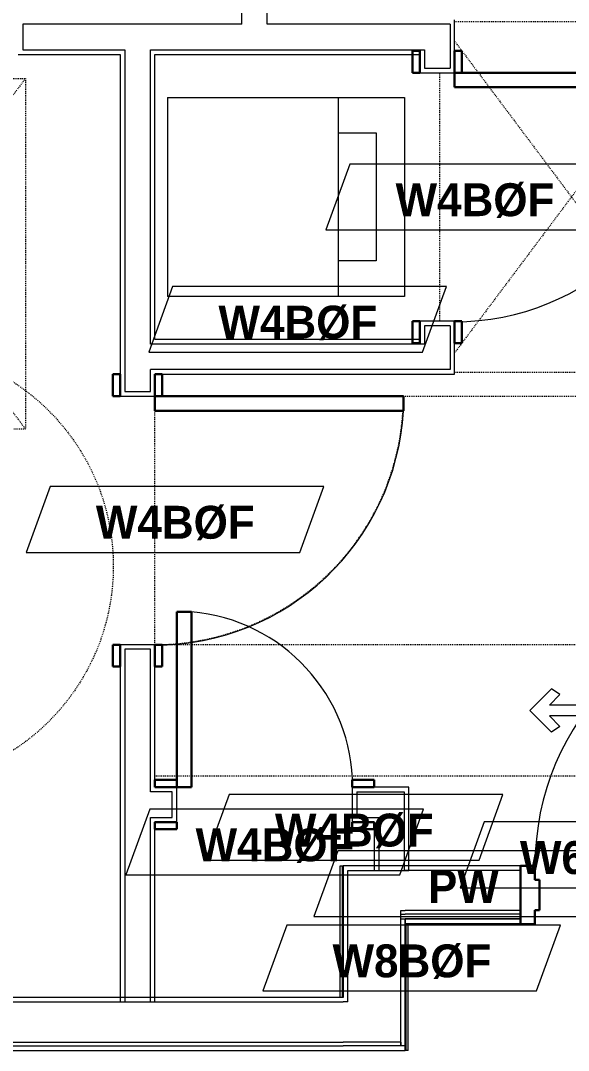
# Model space of a CAD drawing. Header units: inches. Extents: x -4010 to -1872, y 9846 to 12241.
# Drawn here: x -2858.5 to -2783.6, y 11718.1 to 11859 of the extents above; entities that cross this region are included whole.
import ezdxf

# ---------------------------------------------------------------- set-up
doc = ezdxf.new("R2010")
doc.units = ezdxf.units.IN
doc.header["$MEASUREMENT"] = 0
doc.linetypes.add('Dash', pattern=[0.25, 0.125, -0.125])
for name, color, linetype, lineweight in [('0-1', 7, 'Continuous', 5), ('0-3', 8, 'Continuous', 9), ('A-DOOR-1', 7, 'Continuous', 9), ('A-DOOR-2', 10, 'Continuous', 30), ('A-DOOR-3', 31, 'Continuous', 9), ('A-DOOR-4', 31, 'Continuous', 30), ('A-DOOR-FRAM-2', 10, 'Continuous', 30), ('A-DOOR-FRAM-3', 31, 'Continuous', 30), ('A-GENM', 5, 'Continuous', 9), ('A-GENM-HDLN', 13, 'Dash', 9), ('A-WALL', 113, 'Continuous', 18), ('A-WALL-2', 250, 'Continuous', 18), ('A-WALL-3', 113, 'Continuous', 9), ('A-WALL-IDEN', 211, 'Continuous', 9), ('I-WALL-3', 7, 'Continuous', 9), ('P-SANR-FIXT', 6, 'Continuous', 9)]:
    doc.layers.add(name, color=color, linetype=linetype, lineweight=lineweight)
doc.styles.add('Century Gothic_B', font='GOTHICB.TTF', dxfattribs={"height": 4.5})

# ---------------------------------------------------------------- blocks, each defined once
blk = doc.blocks.new('Basic Wall _ INT - W8BØF - _5_8 GYP - 2X8 WOOD_BATT_ - 5_8 GYP_ - ___-2319972-UNITS PLANS - 3RD FLOOR')
at = {"layer": 'I-WALL-3'}
for p, q in [((-2805.77, 11718.11), (-2805.77, 11735.49)), ((-2805.49, 11718.11), (-2805.49, 11735.49)), ((-2805.86, 11718.11), (-2805.9, 11718.11)), ((-2805.77, 11718.11), (-2805.86, 11718.11)), ((-2805.49, 11718.11), (-2805.77, 11718.11))]:
    blk.add_line(p, q, dxfattribs=at)
blk = doc.blocks.new('Basic Wall _ INT - W8BØF - _5_8 GYP - 2X8 WOOD_BATT_ - 5_8 GYP_ - ___-2319973-UNITS PLANS - 3RD FLOOR')
at = {"layer": 'I-WALL-3'}
for p, q in [((-2814.81, 11743.36), (-2814.52, 11743.36)), ((-2814.81, 11725.36), (-2814.81, 11743.36)), ((-2814.52, 11743.36), (-2814.52, 11725.36)), ((-2814.52, 11743.36), (-2814.44, 11743.36)), ((-2814.44, 11743.36), (-2814.4, 11743.36))]:
    blk.add_line(p, q, dxfattribs=at)
blk = doc.blocks.new('HOLLOW METAL - UNIT DOOR-2191978-UNITS PLANS - 3RD FLOOR')
at = {"layer": 'A-DOOR-1'}
blk.add_arc((18, 3.875), 36, 90, 180, dxfattribs=at)
at = {"layer": 'A-DOOR-2'}
for p, q in [((18, 39.875), (16.25, 39.875)), ((16.25, 39.875), (16.25, 3.875)), ((18, 3.875), (18, 39.875)), ((16.25, 3.875), (18, 3.875))]:
    blk.add_line(p, q, dxfattribs=at)
at = {"layer": 'A-DOOR-FRAM-2'}
for p, q in [((-18, 3.875), (-20, 3.875)), ((-20, 3.875), (-20, -4.125)), ((-18, 1.9375), (-18, 3.875)), ((18, 3.875), (18, 1.9375)), ((20, 3.875), (18, 3.875)), ((20, -4.125), (20, 3.875)), ((-17.375, 1.9375), (-18, 1.9375)), ((-17.375, -2.1875), (-17.375, 1.9375)), ((18, 1.9375), (17.375, 1.9375)), ((17.375, 1.9375), (17.375, -2.1875)), ((-18, -4.125), (-18, -2.1875)), ((-18, -2.1875), (-17.375, -2.1875)), ((17.375, -2.1875), (18, -2.1875)), ((18, -2.1875), (18, -4.125)), ((-20, -4.125), (-18, -4.125)), ((18, -4.125), (20, -4.125))]:
    blk.add_line(p, q, dxfattribs=at)
blk = doc.blocks.new('CTR - 1st Phase - Common Walls_rvt-1-UNITS PLANS - 3RD FLOOR')
at = {"layer": 'A-WALL-2'}
for p, q in [((-2813.77, 11742.74), (-2806.52, 11742.74)), ((-2813.77, 11724.74), (-2813.77, 11742.74)), ((-2806.52, 11742.74), (-2805.9, 11742.74)), ((-2790.15, 11742.74), (-2805.9, 11742.74)), ((-2806.52, 11737.24), (-2805.9, 11737.24)), ((-2806.52, 11736.74), (-2806.52, 11737.24)), ((-2806.52, 11736.74), (-2806.52, 11737.24)), ((-2806.52, 11736.11), (-2806.52, 11736.74)), ((-2806.52, 11736.74), (-2805.9, 11736.74)), ((-2806.52, 11736.11), (-2806.52, 11736.74)), ((-2790.15, 11737.24), (-2805.9, 11737.24)), ((-2790.15, 11736.74), (-2805.9, 11736.74)), ((-2806.52, 11736.11), (-2805.9, 11736.11)), ((-2806.52, 11719.24), (-2806.52, 11736.11)), ((-2931.71, 11724.74), (-2814.4, 11724.74)), ((-2813.77, 11724.74), (-2814.4, 11724.74)), ((-3067.15, 11719.24), (-2814.4, 11719.24)), ((-3067.15, 11718.74), (-2814.4, 11718.74)), ((-2813.77, 11719.24), (-2814.4, 11719.24)), ((-2806.52, 11718.74), (-2814.4, 11718.74)), ((-2806.52, 11719.24), (-2813.77, 11719.24)), ((-2806.52, 11719.24), (-2806.52, 11718.74)), ((-2806.52, 11718.74), (-2806.52, 11719.24)), ((-2805.9, 11718.74), (-2806.52, 11718.74))]:
    blk.add_line(p, q, dxfattribs=at)
at = {"layer": 'I-WALL-3'}
for p, q in [((-2814.4, 11743.36), (-2814.4, 11725.36)), ((-2813.77, 11743.36), (-2814.4, 11743.36)), ((-2805.9, 11743.36), (-2813.77, 11743.36)), ((-2790.15, 11743.36), (-2805.9, 11743.36)), ((-2805.9, 11736.11), (-2790.15, 11736.11)), ((-2805.9, 11718.74), (-2805.9, 11736.11)), ((-2790.15, 11736.11), (-2805.9, 11736.11)), ((-2805.9, 11736.11), (-2805.9, 11735.49)), ((-2805.9, 11735.49), (-2790.15, 11735.49)), ((-2814.4, 11725.36), (-2931.09, 11725.36)), ((-3067.15, 11718.11), (-2814.4, 11718.11)), ((-2814.4, 11718.11), (-2805.9, 11718.11)), ((-2805.9, 11718.11), (-2805.9, 11718.74))]:
    blk.add_line(p, q, dxfattribs=at)
at = {"layer": '0-3'}
for name, p in [('HOLLOW METAL - UNIT DOOR-2191978-UNITS PLANS - 3RD FLOOR', (-2770.15, 11739.49)), ('Basic Wall _ INT - W8BØF - _5_8 GYP - 2X8 WOOD_BATT_ - 5_8 GYP_ - ___-2319973-UNITS PLANS - 3RD FLOOR', (0, 0)), ('Basic Wall _ INT - W8BØF - _5_8 GYP - 2X8 WOOD_BATT_ - 5_8 GYP_ - ___-2319972-UNITS PLANS - 3RD FLOOR', (0, 0))]:
    blk.add_blockref(name, p, dxfattribs=at)
blk = doc.blocks.new('ADA Clearances - 5ft Circle-2253126-UNITS PLANS - 3RD FLOOR')
at = {"layer": 'A-GENM-HDLN'}
blk.add_circle((0, 0), 30, dxfattribs=at)
blk = doc.blocks.new('SWING - SINGLE - FLUSH - 2-10 x 6-8 - PRIVACY-3928450-UNITS PLANS - 3RD FLOOR')
at = {"layer": 'A-DOOR-3'}
blk.add_arc((17, -2.37), 34.07, 180, 266.6343, dxfattribs=at)
at = {"layer": 'A-DOOR-4'}
for p, q in [((15, -2.37), (15, -36.38)), ((17, -2.37), (15, -2.37)), ((17, -2.37), (17, -36.38)), ((17, -36.38), (15, -36.38))]:
    blk.add_line(p, q, dxfattribs=at)
at = {"layer": 'A-DOOR-FRAM-3'}
for p, q in [((-20, 2.38), (-20, 3.38)), ((-20, 3.38), (-17, 3.38)), ((-17, 3.38), (-17, 2.38)), ((17, 2.38), (17, 3.38)), ((17, 3.38), (20, 3.38)), ((20, 3.38), (20, 2.38)), ((-17, 2.38), (-20, 2.38)), ((20, 2.38), (17, 2.38)), ((-20, -2.37), (-17, -2.37)), ((-20, -3.37), (-20, -2.37)), ((-17, -2.37), (-17, -3.37)), ((17, -2.37), (20, -2.37)), ((17, -3.37), (17, -2.37)), ((20, -2.37), (20, -3.37)), ((-17, -3.37), (-20, -3.37)), ((20, -3.37), (17, -3.37))]:
    blk.add_line(p, q, dxfattribs=at)
blk = doc.blocks.new('SWING - SINGLE - FLUSH - 2-0 x 6-8 - PRIVACY-3875375-UNITS PLANS - 3RD FLOOR')
at = {"layer": 'A-DOOR-3'}
blk.add_arc((12, -2.37), 24.07, 180, 265.2331, dxfattribs=at)
at = {"layer": 'A-DOOR-4'}
for p, q in [((10, -2.37), (10, -26.36)), ((12, -2.37), (10, -2.37)), ((12, -2.37), (12, -26.36)), ((12, -26.36), (10, -26.36))]:
    blk.add_line(p, q, dxfattribs=at)
at = {"layer": 'A-DOOR-FRAM-3'}
for p, q in [((-15, 2.38), (-15, 3.38)), ((-15, 3.38), (-12, 3.38)), ((-12, 3.38), (-12, 2.38)), ((12, 2.38), (12, 3.38)), ((12, 3.38), (15, 3.38)), ((15, 3.38), (15, 2.38)), ((-12, 2.38), (-15, 2.38)), ((15, 2.38), (12, 2.38)), ((-15, -2.37), (-12, -2.37)), ((-15, -3.37), (-15, -2.37)), ((-12, -2.37), (-12, -3.37)), ((12, -2.37), (15, -2.37)), ((12, -3.37), (12, -2.37)), ((15, -2.37), (15, -3.37)), ((-12, -3.37), (-15, -3.37)), ((15, -3.37), (12, -3.37))]:
    blk.add_line(p, q, dxfattribs=at)
blk = doc.blocks.new('OD_ADA Clearances - _a_ Front Approach_ Pull Side - 18_-3244727-UNITS PLANS - 3RD FLOOR')
at = {"layer": 'A-GENM'}
for p, q in [((9.75, 58), (8.25, 58)), ((8.25, 58), (8.25, 54)), ((9.75, 58), (9.75, 54)), ((6.83, 55.41), (6.03, 54.27)), ((8.25, 54), (6.83, 55.41)), ((9.75, 54), (11.17, 55.41)), ((11.17, 55.41), (11.97, 54.27)), ((6.03, 54.27), (9, 51.3)), ((11.97, 54.27), (9, 51.3))]:
    blk.add_line(p, q, dxfattribs=at)
at = {"layer": 'A-GENM-HDLN'}
for p, q in [((-34, 1), (-34, 60)), ((-34, 60), (0, 60)), ((0, 60), (18, 60)), ((0, 60), (0, 1)), ((18, 60), (18, 0)), ((-34, 1), (-34, 34)), ((0, 0), (-34, 0))]:
    blk.add_line(p, q, dxfattribs=at)
blk.add_arc((-34, 0), 34, 360, 90, dxfattribs=at)
blk = doc.blocks.new('ADA Clearances - 36_x48_-3609129-UNITS PLANS - 3RD FLOOR')
at = {"layer": 'A-GENM-HDLN'}
for p, q in [((18, 24), (-18, -24)), ((-18, 24), (18, -24)), ((-18, 24), (18, 24)), ((18, 24), (18, -24)), ((-18, -24), (-18, -14)), ((18, -24), (-18, -24))]:
    blk.add_line(p, q, dxfattribs=at)
blk = doc.blocks.new('SWING - SINGLE - FLUSH - 2-10 x 6-8 - PASSAGE-3199423-UNITS PLANS - 3RD FLOOR')
at = {"layer": 'A-DOOR-3'}
blk.add_arc((17, -2.37), 34.07, 180, 266.6343, dxfattribs=at)
at = {"layer": 'A-DOOR-4'}
for p, q in [((15, -2.37), (15, -36.38)), ((17, -2.37), (15, -2.37)), ((17, -2.37), (17, -36.38)), ((17, -36.38), (15, -36.38))]:
    blk.add_line(p, q, dxfattribs=at)
at = {"layer": 'A-DOOR-FRAM-3'}
for p, q in [((-20, 2.38), (-20, 3.38)), ((-20, 3.38), (-17, 3.38)), ((-17, 3.38), (-17, 2.38)), ((17, 2.38), (17, 3.38)), ((17, 3.38), (20, 3.38)), ((20, 3.38), (20, 2.38)), ((-17, 2.38), (-20, 2.38)), ((20, 2.38), (17, 2.38)), ((-20, -2.37), (-17, -2.37)), ((-20, -3.37), (-20, -2.37)), ((-17, -2.37), (-17, -3.37)), ((17, -2.37), (20, -2.37)), ((17, -3.37), (17, -2.37)), ((20, -2.37), (20, -3.37)), ((-17, -3.37), (-20, -3.37)), ((20, -3.37), (17, -3.37))]:
    blk.add_line(p, q, dxfattribs=at)
blk = doc.blocks.new('ADA Clearances - 36_x48_-V82-UNITS PLANS - 3RD FLOOR')
at = {"layer": 'A-GENM-HDLN'}
for p, q in [((18, 24), (-16, -21.33)), ((-16, 24), (18, 24)), ((18, 24), (18, -24)), ((-16, 21.33), (18, -24)), ((-18, -17), (-18, 17)), ((18, -24), (-16, -24))]:
    blk.add_line(p, q, dxfattribs=at)
blk = doc.blocks.new('Stacked Washer and Dryer - 26_x25_ - Private-1352637-UNITS PLANS - 3RD FLOOR')
at = {"layer": 'P-SANR-FIXT'}
for p, q in [((0, 13.625), (32.4375, 13.625)), ((0, 13.625), (0, -13.625)), ((23.34375, 13.625), (23.34375, -13.625)), ((32.4375, 13.625), (32.4375, -13.625)), ((23.34375, 8.75), (28.53125, 8.75)), ((28.53125, 8.75), (28.53125, -8.75)), ((28.53125, -8.75), (23.34375, -8.75)), ((32.4375, -13.625), (0, -13.625))]:
    blk.add_line(p, q, dxfattribs=at)
blk = doc.blocks.new('Wall Tag - Arch Wall-3956453-UNITS PLANS - 3RD FLOOR')
at = {"layer": 'A-WALL-IDEN'}
for p, q in [((-0.3561, 0.0937), (-0.4244, -0.0937)), ((0.4244, 0.0937), (-0.3561, 0.0937)), ((0.3561, -0.0937), (0.4244, 0.0937)), ((-0.4244, -0.0937), (0.3561, -0.0937))]:
    blk.add_line(p, q, dxfattribs=at)

msp = doc.modelspace()

# ---------------------------------------------------------------- linework, layer by layer
at = {"layer": 'A-WALL'}
for p, q in [((-2828.27374, 11858.4894), (-2828.27374, 11922.9894)), ((-2824.77374, 11858.4894), (-2824.77374, 11922.9894)), ((-2828.27374, 11858.4894), (-2858.21124, 11858.4894)), ((-2858.21124, 11858.4894), (-2858.21124, 11854.9894)), ((-2799.77374, 11858.4894), (-2824.77374, 11858.4894)), ((-2799.77374, 11858.4894), (-2799.77374, 11852.4894)), ((-2858.21124, 11854.9894), (-2844.27374, 11854.9894)), ((-2844.27374, 11854.9894), (-2844.27374, 11808.2394)), ((-2840.77374, 11854.9894), (-2803.27374, 11854.9894)), ((-2840.77374, 11814.7394), (-2840.77374, 11854.9894)), ((-2803.27374, 11854.9894), (-2803.27374, 11852.4894)), ((-2803.27374, 11852.4894), (-2799.77374, 11852.4894)), ((-2803.27374, 11817.2394), (-2803.27374, 11814.7394)), ((-2799.77374, 11817.2394), (-2803.27374, 11817.2394)), ((-2799.77374, 11817.2394), (-2799.77374, 11811.2394)), ((-2803.27374, 11814.7394), (-2840.77374, 11814.7394)), ((-2799.77374, 11811.2394), (-2840.77374, 11811.2394)), ((-2840.77374, 11808.2394), (-2840.77374, 11811.2394)), ((-2844.27374, 11808.2394), (-2840.77374, 11808.2394)), ((-2844.27374, 11772.9894), (-2844.27374, 11724.7394)), ((-2840.77374, 11772.9894), (-2844.27374, 11772.9894)), ((-2840.77374, 11753.4894), (-2840.77374, 11772.9894)), ((-2837.77374, 11753.4894), (-2840.77374, 11753.4894)), ((-2837.77374, 11749.9894), (-2837.77374, 11753.4894)), ((-2812.52374, 11753.4894), (-2806.02374, 11753.4894)), ((-2812.52374, 11753.4894), (-2812.52374, 11749.9894)), ((-2806.02374, 11753.4894), (-2806.02374, 11742.7394)), ((-2840.77374, 11724.7394), (-2840.77374, 11749.9894)), ((-2840.77374, 11749.9894), (-2837.77374, 11749.9894)), ((-2812.52374, 11749.9894), (-2809.52374, 11749.9894)), ((-2809.52374, 11749.9894), (-2809.52374, 11742.7394))]:
    msp.add_line(p, q, dxfattribs=at)
at = {"layer": 'A-WALL-3'}
for p, q in [((-2799.14874, 11851.8644), (-2799.14874, 11859.1144)), ((-2858.83624, 11854.3644), (-2844.89874, 11854.3644)), ((-2844.89874, 11854.3644), (-2844.89874, 11807.6144)), ((-2840.14874, 11854.3644), (-2803.89874, 11854.3644)), ((-2840.14874, 11815.3644), (-2840.14874, 11854.3644)), ((-2803.89874, 11854.3644), (-2803.89874, 11851.8644)), ((-2803.89874, 11851.8644), (-2799.14874, 11851.8644)), ((-2803.89874, 11817.8644), (-2803.89874, 11815.3644)), ((-2799.14874, 11817.8644), (-2803.89874, 11817.8644)), ((-2799.14874, 11810.6144), (-2799.14874, 11817.8644)), ((-2803.89874, 11815.3644), (-2840.14874, 11815.3644)), ((-2840.14874, 11810.6144), (-2799.14874, 11810.6144)), ((-2840.14874, 11807.6144), (-2840.14874, 11810.6144)), ((-2844.89874, 11807.6144), (-2840.14874, 11807.6144)), ((-2844.89874, 11773.6144), (-2844.89874, 11724.7394)), ((-2840.14874, 11773.6144), (-2844.89874, 11773.6144)), ((-2840.14874, 11754.1144), (-2840.14874, 11773.6144)), ((-2837.14874, 11754.1144), (-2840.14874, 11754.1144)), ((-2837.14874, 11749.3644), (-2837.14874, 11754.1144)), ((-2805.39874, 11754.1144), (-2813.14874, 11754.1144)), ((-2813.14874, 11754.1144), (-2813.14874, 11749.3644)), ((-2805.39874, 11742.7394), (-2805.39874, 11754.1144)), ((-2840.14874, 11724.7394), (-2840.14874, 11749.3644)), ((-2840.14874, 11749.3644), (-2837.14874, 11749.3644)), ((-2813.14874, 11749.3644), (-2810.14874, 11749.3644)), ((-2810.14874, 11749.3644), (-2810.14874, 11742.7394)), ((-2810.14874, 11742.7394), (-2805.39874, 11742.7394)), ((-2844.89874, 11724.7394), (-2840.14874, 11724.7394))]:
    msp.add_line(p, q, dxfattribs=at)

# ---------------------------------------------------------------- block references
at = {"layer": '0-1'}
msp.add_blockref('CTR - 1st Phase - Common Walls_rvt-1-UNITS PLANS - 3RD FLOOR', (0, 0), dxfattribs=at)
at = {"layer": 'A-DOOR-3'}
for name, p, rotation in [('SWING - SINGLE - FLUSH - 2-10 x 6-8 - PASSAGE-3199423-UNITS PLANS - 3RD FLOOR', (-2801.52374, 11834.8644), 89.99999999995198), ('SWING - SINGLE - FLUSH - 2-10 x 6-8 - PRIVACY-3928450-UNITS PLANS - 3RD FLOOR', (-2842.52374, 11790.6144), 89.99999999995198), ('SWING - SINGLE - FLUSH - 2-0 x 6-8 - PRIVACY-3875375-UNITS PLANS - 3RD FLOOR', (-2825.14874, 11751.7394), 180)]:
    msp.add_blockref(name, p, dxfattribs=dict(at, rotation=rotation))
at = {"layer": 'A-GENM'}
for name, p in [('ADA Clearances - 36_x48_-V82-UNITS PLANS - 3RD FLOOR', (-2783.14874, 11834.8644)), ('ADA Clearances - 36_x48_-3609129-UNITS PLANS - 3RD FLOOR', (-2875.83624, 11827.09049)), ('ADA Clearances - 5ft Circle-2253126-UNITS PLANS - 3RD FLOOR', (-2875.83624, 11784.3644))]:
    msp.add_blockref(name, p, dxfattribs=at)
at = {"layer": 'A-GENM', "rotation": 269.9999999998037}
msp.add_blockref('OD_ADA Clearances - _a_ Front Approach_ Pull Side - 18_-3244727-UNITS PLANS - 3RD FLOOR', (-2840.14874, 11773.6144), dxfattribs=at)
at = {"layer": 'A-WALL-IDEN', "xscale": 47.99999999999997, "yscale": 47.99999999999997, "zscale": 47.99999999999997}
for p in [(-2796.39671, 11834.8644), (-2820.6294, 11818.11642), (-2837.39671, 11790.7394), (-2812.90076, 11748.63373), (-2823.7544, 11746.61237), (-2778.00499, 11744.86642), (-2798.02374, 11740.92892), (-2805.02171, 11730.7394)]:
    msp.add_blockref('Wall Tag - Arch Wall-3956453-UNITS PLANS - 3RD FLOOR', p, dxfattribs=at)
at = {"layer": 'P-SANR-FIXT'}
msp.add_blockref('Stacked Washer and Dryer - 26_x25_ - Private-1352637-UNITS PLANS - 3RD FLOOR', (-2838.42999, 11834.8644), dxfattribs=at)

# ---------------------------------------------------------------- texts
at = {"layer": 'A-WALL-IDEN', "char_height": 4.5, "attachment_point": 1, "style": 'Century Gothic_B'}
for s, insert, width in [('W4BØF', (-2807.22059, 11836.7357), 26.058), ('W4BØF', (-2831.45328, 11819.98772), 26.058), ('W4BØF', (-2848.22059, 11792.6107), 26.058), ('W4BØF', (-2823.72464, 11750.50503), 26.058), ('W4BØF', (-2834.57828, 11748.48367), 26.058), ('W6C.5D', (-2790.20839, 11746.73772), 29.391), ('PW', (-2802.79092, 11742.80022), 11.3625), ('W8BØF', (-2815.84559, 11732.6107), 26.058)]:
    msp.add_mtext(s, dxfattribs=dict(at, insert=insert, width=width))

doc.saveas('drawing.dxf')
